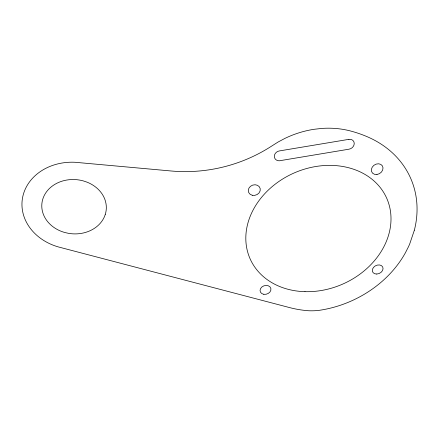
<?xml version="1.0" encoding="UTF-8"?>
<svg xmlns="http://www.w3.org/2000/svg" width="439" height="439" viewBox="0 0 439 439"><rect width="100%" height="100%" fill="white"/><g stroke="black" fill="none" stroke-linecap="round" stroke-linejoin="round"><path stroke-width="0.66" d="M414.361 230.19L409.708 243.941A101.431 82.422 -23.9 0 1 408.363 246.97L405.334 252.913A101.431 82.422 -23.9 0 1 317.99 310.505A63.018 49.843 -22.5 0 1 309.188 310.774L307.289 310.658A111.243 90.193 -25.9 0 1 289.548 307.58L58.173 246.883A51.736 43.477 5.2 0 1 23.135 195.146A51.736 43.477 5.2 0 1 80.101 162.737L170.985 170.974A158.792 158.232 -44 0 0 271.494 146.192L278.002 142.077L284.823 138.444A86.296 71.491 -25.4 0 1 314.121 129.291L321.633 128.44A86.296 71.491 -25.4 0 1 350.531 130.987A130.548 105.925 -21.6 0 1 367.531 136.858A111.533 91.175 -23.3 0 1 414.367 230.19M105.245 214.534L104.339 216.915A32.316 27.152 5.1 0 1 68.714 233.378L64.84 232.522A32.316 27.152 5.1 0 1 43.11 198.17A32.316 27.152 5.1 0 1 83.201 180.879L87.081 182.174A32.316 27.152 5.1 0 1 105.431 201.128L106.002 203.652A32.316 27.152 5.1 0 1 105.245 214.534M348.906 139.344L279.462 150.912A5.537 4.845 -25.4 0 0 274.326 156.224A5.537 4.845 -25.4 0 0 279.188 160.811L348.912 149.205A5.57 4.708 -33.5 0 0 354.229 143.515A5.57 4.708 -33.5 0 0 348.906 139.344M304.995 291.672A74.723 60.642 -23.9 0 0 386.907 198.68A74.723 60.642 -23.9 0 0 263.329 195.256A74.723 60.642 -23.9 0 0 304.995 291.672M263.828 294.306A5.553 4.368 -16.8 0 0 270.847 288.385A5.553 4.368 -16.8 0 0 261.842 287.007A5.553 4.368 -16.8 0 0 263.828 294.306M252.26 195.273A6.097 5.246 -19.4 0 0 260.206 188.655A6.097 5.246 -19.4 0 0 250.411 186.356A6.097 5.246 -19.4 0 0 252.26 195.273M376.761 274.046A5.614 4.28 -25.9 0 0 382.731 267.038A5.614 4.28 -25.9 0 0 373.54 267.362A5.614 4.28 -25.9 0 0 376.761 274.046M376.942 174.486A6.146 5.032 -32.9 0 0 382.353 165.832A6.146 5.032 -32.9 0 0 372.245 167.144A6.146 5.032 -32.9 0 0 376.942 174.486"/></g></svg>
